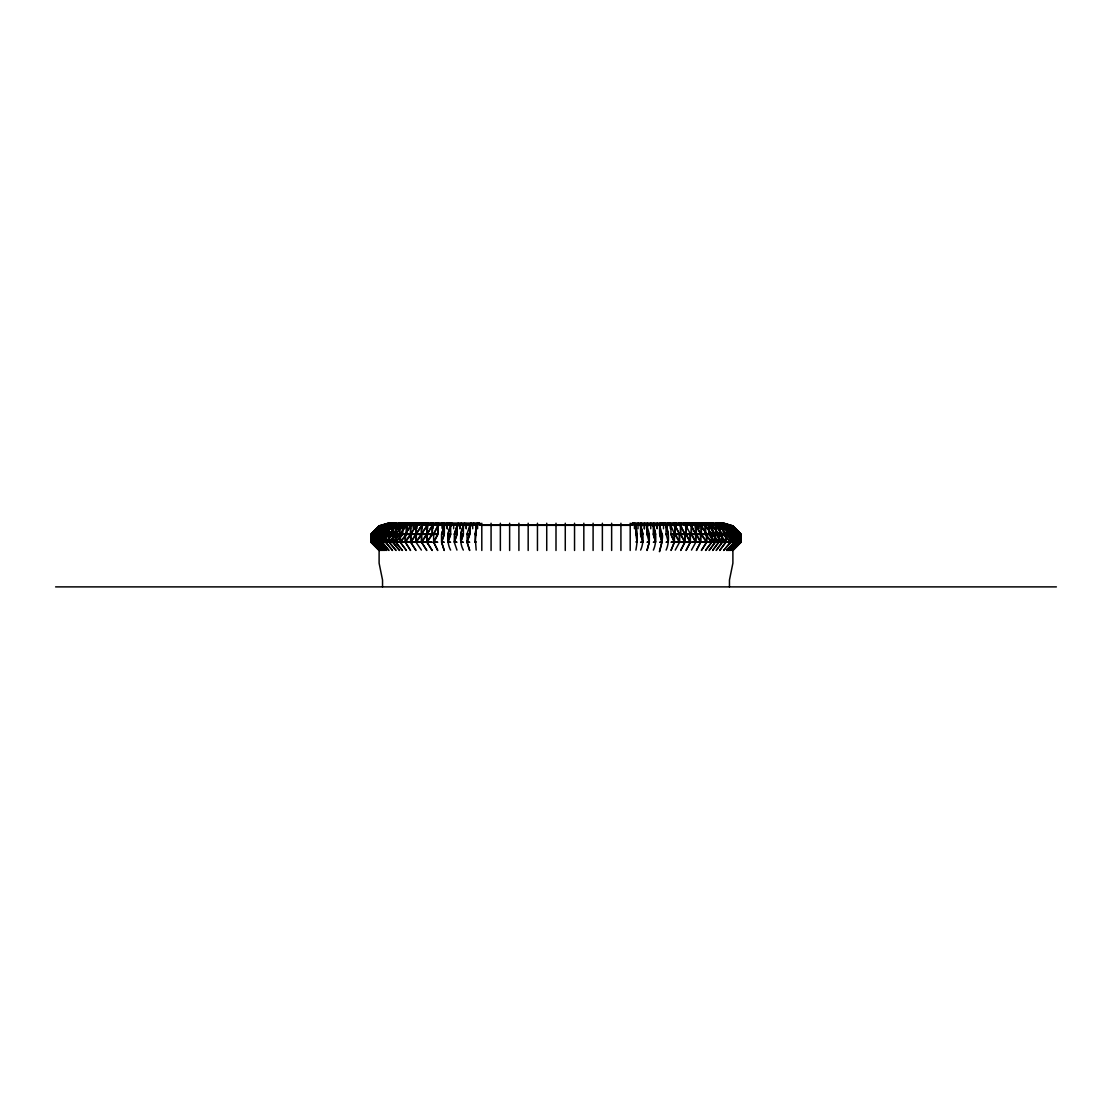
<?xml version="1.0" encoding="UTF-8"?>
<svg xmlns="http://www.w3.org/2000/svg" width="1112" height="1112" viewBox="0 0 1112 1112"><rect width="100%" height="100%" fill="white"/><g stroke="black" fill="none" stroke-linecap="round" stroke-linejoin="round"><path stroke-width="1.5" d="M635.828 525.837L634.465 523.224C638.677 531.202 637.232 542.781 635.883 550.092M638.107 523.224L640.637 525.837C643.973 533.385 643.612 543.768 640.637 550.092M450.596 526.198L448.039 534.038L450.707 533.843M463.329 526.198L460.785 534.038L463.454 533.843M441.672 541.516L444.105 534.413L441.672 534.413M454.405 541.516L456.837 534.413L454.405 534.413M467.151 541.516L469.584 534.413L467.151 534.413M477.534 523.599L476.228 526.101L476.228 533.843L474.991 534.038M433.819 541.516L437.558 534.413L433.819 534.413M476.117 525.837L477.493 523.224L474.935 534.038L476.172 550.092M477.59 528.742L477.59 523.599M479.606 525.156L479.606 523.599L472.739 523.599M405.477 534.038L410.564 526.198M379.47 533.843L379.109 526.198L371.269 534.038L410.564 534.038L415.971 525.837L421.809 523.224M416.041 534.038L421.378 525.837L427.216 523.224M421.448 534.038L426.786 525.837L432.624 523.224L440.116 525.059L430.928 523.599L430.692 525.156L430.692 523.599M426.855 534.038L432.193 525.837L438.017 523.224L445.523 525.059L436.335 523.599L436.099 525.156L436.099 523.599L433.041 525.267M706.467 542.253L701.38 550.468L706.704 542.253L706.704 534.038L701.38 525.837L695.598 523.224M405.713 541.891L410.564 534.789M421.378 534.789L416.527 541.891L421.378 541.891M426.786 534.789L421.935 541.891L426.786 541.891M711.513 542.253L705.55 550.468L711.805 542.253L711.805 534.038L705.55 525.837L698.725 523.224L687.883 525.059L699.921 523.224M715.058 542.253L709.095 550.468L715.336 542.253L715.336 534.038L709.095 525.837L702.256 523.224M718.588 542.253L712.625 550.468L718.866 542.253L718.866 534.038L712.625 525.837L705.786 523.224M722.119 542.253L716.156 550.468L722.397 542.253L722.397 534.038L716.156 525.837L709.331 523.224L699.726 524.377M725.649 542.253L719.686 550.468L725.941 542.253L725.941 534.038L719.686 525.837L712.861 523.224M406.116 534.413L400.431 541.516L400.431 534.413M400.709 541.891L406.408 534.789L406.408 526.198M382 534.038L388.978 525.837L396.623 523.224M382.32 534.038L388.978 526.198L388.978 542.253L396.053 550.468L389.381 542.253M385.85 534.038L392.522 526.198M389.381 534.038L396.053 526.198L396.053 534.789L389.7 541.891M392.605 534.038L399.583 525.837L407.228 523.224L415.554 524.377M392.925 534.038L399.583 526.198L399.583 534.789L393.231 541.891M395.816 534.038L402.488 526.198L402.488 534.789L396.136 541.891M383.306 531.703L388.38 525.837M382.723 532.731L388.38 526.198L388.38 529.34M730.403 542.253L723.62 550.468L730.723 542.253L731.057 526.101L721.702 523.224M388.672 534.413L382.32 541.516L382.32 534.413M382.625 541.891L388.978 534.789M392.202 534.413L385.85 541.516L385.85 534.413M386.17 541.891L392.522 534.789L392.453 523.599M399.264 534.413L392.925 541.516L392.925 534.413M402.169 534.413L395.816 541.516L395.816 534.413L389.381 541.516L389.381 534.413M379.581 534.038L386.726 526.198L386.726 534.789L379.915 541.891M381.138 525.837L373.368 534.038L373.368 538.972M380.082 548.98L373.729 542.253L373.729 534.038L380.082 527.324M379.998 528.172L374.452 534.038L374.452 538.972M374.8 534.038L380.095 528.436M379.957 529.354L375.522 534.038L375.522 538.972M375.87 534.038L380.109 529.562M379.915 530.521L376.593 534.038L376.593 537.332M376.94 534.038L380.123 530.688M379.887 531.703L377.663 534.038L377.663 537.332M383.209 528.172L385.433 525.837M378.01 534.038L380.137 531.8M383.306 528.436L385.433 526.198L385.433 530.91M733.989 542.253L726.567 550.468L734.337 542.253L734.337 534.038L726.567 525.837M735.06 542.253L727.651 550.468L735.407 542.253L735.407 534.038L727.651 525.837M736.13 542.253L728.721 550.468L736.478 542.253L736.478 534.038L728.721 525.837M737.2 542.253L729.792 550.468L737.548 542.253L737.548 534.038L729.792 525.837M730.862 526.198L738.271 534.038L738.271 542.253L730.862 550.468L738.632 542.253L738.632 534.038L730.862 525.837L722.369 523.224M386.378 534.413L379.581 541.516L379.47 526.101L388.102 523.599L388.463 528.742M373.076 534.038L380.61 526.198L380.61 534.789L373.437 541.891M373.799 534.038L381.68 525.837M374.16 534.038L381.68 526.198L381.68 534.789L374.508 541.891L410.564 541.891M375.23 534.038L382.75 526.198L382.75 534.789L375.578 541.891M383.821 525.837L375.939 534.038L375.939 542.253L383.821 550.468L376.301 542.253M376.301 534.038L383.821 526.198L383.821 534.789L376.648 541.891M384.891 525.837L377.01 534.038L377.01 542.253L384.891 550.468L377.371 542.253M377.371 534.038L384.891 526.198L384.891 534.789L377.719 541.891M734.629 544.491L736.769 542.253M734.879 544.602L737.131 542.253M735.699 544.491L737.84 542.253M735.949 544.602L738.201 542.253M732.474 548.98L738.924 542.253M732.516 549.3L739.271 542.253M458.63 525.837L461.16 523.224M459.534 525.267L461.16 523.599M471.363 525.837L473.893 523.224M472.28 525.267L473.893 523.599M371.797 534.038L379.539 526.198M740.217 542.253L732.447 550.468L740.578 542.253L740.564 534.038L732.447 525.837L723.578 523.224M377.288 541.891L379.651 539.515M380.248 534.413L373.076 541.516L373.076 534.413M381.319 534.413L374.16 541.516L374.16 534.413M382.403 534.413L375.23 541.516L375.23 534.413M383.473 534.413L376.301 541.516L376.301 534.413M384.543 534.413L377.371 541.516L377.371 534.413M379.178 534.413L371.797 541.516L371.797 534.413M372.172 541.891L379.553 534.789M458.728 525.059L458.617 523.599L453.64 523.599L453.64 528.742M465.094 525.059L464.997 523.599L460.007 523.599L459.895 528.839L459.895 523.599L457.074 526.101L457.074 533.843L454.405 534.038L454.294 542.253L456.962 550.092M471.46 525.059L471.363 523.599L466.373 523.599L466.262 528.839L466.262 523.599L463.454 526.101L463.329 534.789L460.896 541.891L463.329 542.253L460.785 542.253M477.826 525.059L477.729 523.599L480.996 525.059L631.004 525.059L634.174 523.599L634.271 525.156L634.174 523.599M378.747 534.413L371.269 541.516L371.269 534.413L410.328 534.413L405.477 541.516L405.477 534.413M371.644 541.891L379.109 534.789M410.564 534.038L410.801 526.101L416.402 523.599L416.652 528.742L416.652 523.599M416.208 533.843L410.884 534.038L415.971 526.198L415.971 534.789L411.12 541.891L415.971 542.253L410.884 542.253L415.971 550.468L410.648 542.253L410.439 523.599M447.149 523.224L444.23 525.837L441.547 534.038L441.547 542.253L444.23 550.468L441.672 542.253L444.23 542.253L441.798 541.891L444.23 534.789L444.23 526.198L441.672 534.038L444.341 533.843L444.341 526.101L447.149 523.599L447.274 528.742L447.149 523.599M453.515 523.599L450.707 526.101L450.596 534.789L448.164 541.891L450.596 542.253L448.039 542.253M634.174 523.224L630.198 525.059L632.339 523.224L639.372 523.224L642.305 525.837M632.339 523.599L630.629 525.059L632.367 523.599L632.394 525.156L632.394 523.599L639.261 523.599M630.198 525.059L632.367 523.224M458.088 525.059L458.088 523.599L462.703 525.059L458.728 523.224L453.515 523.224L450.596 525.837C446.732 533.287 447.135 543.851 450.596 550.092M470.821 525.059L470.821 523.599L475.436 525.059L471.46 523.224L466.262 523.224L463.329 525.837C459.464 533.287 459.868 543.851 463.329 550.092M472.739 528.742L472.628 523.599L469.82 526.101L469.82 533.843L467.151 534.038M406.408 534.038L406.672 526.101L413.247 523.599L413.525 528.742L413.525 523.599M442.215 524.961L444.689 523.224M442.312 525.267L444.689 523.599M396.053 534.038L396.484 523.599M399.583 534.038L399.889 526.101L407.228 523.599L407.228 528.839L407.534 523.599L414.54 524.572M402.488 534.038L402.78 526.101L410.119 523.599L410.439 528.742M450.485 525.059L450.485 523.599L455.155 525.059M386.726 534.038L387.045 526.101L394.899 523.599L395.247 528.742L395.247 523.599M380.61 534.038L380.943 526.101L390.298 523.224M382.75 534.038L383.098 526.101L392.453 523.224M383.821 534.038L384.168 526.101L393.523 523.224M384.891 534.038L385.238 526.101L393.523 523.599L393.87 528.742L393.926 523.599M379.553 534.038L379.901 526.101L388.422 523.599L452.25 523.599M442.242 523.224L437.739 525.837L433.638 534.038L433.638 542.253L437.739 550.468L433.819 542.253L437.739 542.253L434.014 541.891L437.739 534.789L437.739 526.198L433.819 534.038L437.919 533.843L437.919 526.101L442.242 523.599L442.423 528.742L442.423 523.599M417.987 524.53L420.35 523.224M422.894 524.53L425.27 523.224M428.301 524.53L430.664 523.224M436.071 523.224L432.665 525.059M437.878 523.599L437.878 525.156L441.478 523.224M438.448 525.267L441.478 523.599L441.492 525.156L441.742 523.599L450.93 525.059L443.466 523.224M448.873 525.059L448.678 523.599M639.372 523.599L641.249 525.267L641.179 523.599L636.564 525.059L640.54 523.224L645.738 523.224L648.671 525.837M637.371 525.059L640.54 523.599L645.627 523.599M643.862 525.059L642.931 525.059L646.906 523.224L652.105 523.224L655.037 525.837M643.737 525.059L646.906 523.599L647.003 525.156L647.003 523.599L651.993 523.599M654.023 523.599L654.023 525.156L653.912 523.599L649.297 525.059L653.272 523.224L658.485 523.224M650.103 525.059L653.272 523.599L658.36 523.599M657.526 525.059L655.663 525.059L659.638 523.224L723.898 523.224L732.891 525.837L741.092 534.038L741.092 542.253L732.891 550.468L740.731 542.253L701.38 542.253L740.356 541.891L732.891 534.789M656.469 525.059L659.638 523.599L659.75 525.156L659.75 523.599L723.537 523.599L732.099 526.101L732.461 534.789L739.841 541.891M416.402 523.224L410.564 525.837L405.241 534.038L405.241 542.253L410.564 550.468L405.477 542.253M444.022 525.059L438.072 523.599L432.415 526.101L432.415 533.843L427.091 534.038L432.193 526.198L432.193 534.789L427.342 541.891L432.193 542.253L427.091 542.253L432.193 550.468L426.855 542.253M447.135 525.059L446.899 523.599M636.564 525.059L641.179 523.224M642.931 525.059L647.545 523.224M645.085 524.572L647.545 523.599L647.657 525.156L647.657 523.599M649.297 525.059L653.912 523.224M664.865 523.224L655.663 525.059L660.278 523.224M656.594 525.059L660.278 523.599M393.676 525.309L399.138 523.224M393.884 525.601L399.138 523.599L399.138 526.212M397.206 525.309L402.669 523.224L412.274 524.377L403.976 523.224M397.429 525.601L402.669 523.599L410.453 524.642M399.375 525.837L406.214 523.224M399.653 526.101L406.214 523.599M404.281 525.309L409.744 523.224M413.247 523.224L406.408 525.837L400.153 534.038L400.153 542.253L406.408 550.468L400.431 542.253M389.283 526.101L396.623 523.599L396.928 528.742L396.928 523.599M400.153 523.224L392.522 525.837L385.53 534.038L385.53 542.253L392.522 550.468L385.85 542.253M392.814 526.101L400.153 523.599L400.473 528.742L400.473 523.599M403.684 523.224L396.053 525.837L389.075 534.038L389.228 523.599M396.358 526.101L403.684 523.599L403.684 528.839L404.003 523.599L408.563 524.225M410.119 523.224L402.488 525.837L395.511 534.038L395.511 542.253L402.488 550.468L395.816 542.253M393.05 524.266L396.164 523.224M394.899 523.224L386.726 525.837L379.248 534.038L379.248 542.253L386.726 550.468L379.581 542.253M422.06 525.059L421.74 523.599M663.127 523.224L655.663 525.059L661.515 523.224M656.844 525.059L661.515 523.599L661.668 525.156L661.668 523.599M382.556 525.392L389.631 523.224M383.112 525.601L390.701 523.224M382.542 526.101L391.785 523.224M392.856 523.224L383.612 526.101L383.612 532.287M388.255 524.961L384.696 526.101L384.696 532.287M391.09 524.1L393.926 523.224M389.033 525.1L385.767 526.101L385.767 530.744M389.228 523.224L380.61 525.837L372.728 534.038L372.728 542.253L380.61 550.468L373.076 542.253M391.382 523.224L382.75 525.837L374.869 534.038L374.869 542.253L382.75 550.468L375.23 542.253M407.353 525.156L407.687 523.599M388.422 523.224L379.553 525.837L371.436 534.038L371.436 542.253L379.553 550.468L371.783 542.253M405.769 525.156L406.13 523.599M407.2 525.059L406.644 523.599M402.711 525.059L402.349 523.599M390.659 528.742L390.298 523.599L382.028 526.101L382 542.253L388.978 550.468L382.32 542.253M391.73 528.742L391.382 523.599M404.851 525.059L404.49 523.599M402.308 525.059L401.946 523.599M655.663 525.059L662.738 523.224M659.916 524.336L662.738 523.599M658.665 524.697L663.127 523.599L663.322 525.156L663.322 523.599M662.933 525.059L661.07 525.059L668.534 523.224M664.072 524.697L668.534 523.599L668.534 525.059M675.929 523.224L680.669 525.837L684.992 534.038L684.992 542.253L680.669 550.468L684.797 542.253L680.669 542.253L684.603 541.891L680.669 534.789L680.669 526.198L684.797 534.038L680.474 533.843L680.474 526.101L675.929 523.599L675.929 528.839L675.735 523.599L666.477 525.059L673.928 523.224L676.888 524.53M667.978 525.059L673.928 523.599L674.122 525.156L674.122 523.599M690.204 534.038L685.882 533.843L685.882 526.101L681.336 523.599L681.336 528.839L681.142 523.599L671.884 525.059L679.335 523.224L682.295 524.53L688.064 523.599L688.328 525.156L688.328 523.599M673.385 525.059L679.335 523.599L679.529 525.156L679.529 523.599M684.255 523.224L676.791 525.059L680.349 525.059M678.292 525.059L684.255 523.599L684.45 525.156L684.45 523.599M660.458 524.475L664.865 523.599M661.07 525.059L670.258 523.224M665.866 524.475L670.258 523.599L670.522 528.839L670.522 523.599L675.067 526.101L675.067 533.843L679.39 534.038L675.262 526.198L675.262 534.789L679.196 541.891L675.262 542.253L679.39 542.253M666.477 525.059L675.665 523.224M671.884 525.059L681.072 523.224M686.479 523.224L677.291 525.059L688.064 523.224M679.14 525.059L686.479 523.599L686.729 528.839L686.729 523.599L691.289 526.101L691.289 533.843L695.598 534.038L691.469 526.198M683.894 524.544L691.581 523.224M684.422 524.822L691.581 523.599L691.469 534.789L695.403 541.891L691.469 542.253L695.598 542.253M685.895 524.794L695.111 523.224M690.065 525.059L698.642 523.599L705.286 526.101L705.55 534.038M702.186 523.224L691.428 525.059L697.349 525.059M695.028 524.822L702.186 523.599L702.256 528.839L701.978 523.599M682.434 524.377L689.94 523.224M685.145 524.336L692.845 523.224M686.452 524.572L692.845 523.599L693.165 525.156L693.165 523.599M687.355 524.6L696.376 523.224M686.785 525.059L696.376 523.599L696.696 525.156M690.316 525.059L703.451 523.224M693.86 525.059L703.451 523.599M703.674 523.224L691.428 525.059L705.008 523.224M704.313 523.224L691.428 525.059L704.799 523.224L712.417 525.837M704.313 523.599L694.027 525.059L703.674 523.599L703.993 525.156L703.993 523.599M706.94 523.224L694.166 524.836L707.149 523.224M708.024 523.224L694.124 525.059L697.266 524.642M702.367 524.225L706.94 523.599L707.302 525.156L707.302 523.599M701.922 524.433L708.024 523.599L708.372 525.156L708.58 523.599M702.506 524.225L708.219 523.599L708.58 525.156M704.647 524.225L709.289 523.599L715.892 526.101M709.692 523.224L701.922 524.252L709.859 523.224M701.728 524.642L709.692 523.599L709.289 525.059M705.022 524.225L709.859 523.599L710.234 525.156L710.234 523.599M477.201 523.224L481.802 525.059L479.633 523.224L472.628 523.224L469.695 525.837L467.026 534.038L467.151 542.253L469.695 550.468L467.026 542.253M421.684 525.059L424.117 525.059M425.215 525.059L427.647 525.059L416.889 523.224M431.651 525.059L435.209 525.059L427.745 523.224M454.474 525.059L456.337 525.059L452.362 523.224L388.102 523.224L379.109 525.837L370.908 534.038L370.908 542.253L379.109 550.468L371.269 542.253L410.564 542.253M454.405 542.253L456.962 542.253L454.53 541.891L456.962 534.789L456.962 526.198L454.405 534.038L456.962 525.837L459.895 523.224L465.094 523.224L469.069 525.059L464.455 523.599L464.343 525.156L464.343 523.599M481.802 525.323L630.198 525.323M637.079 534.038L635.828 533.843L635.828 526.101L634.507 523.599L634.452 528.742M649.199 534.038L646.906 533.843L646.906 526.101L644.473 523.599L644.376 528.742L644.473 523.599M659.736 526.198L659.736 534.789L661.835 541.891L659.736 542.253L661.932 542.253C655.163 566.258 664.656 537.207 662.043 534.038L659.638 533.843L659.638 526.101L657.22 523.599L657.109 528.742L657.109 523.599M674.261 534.038L670.883 533.843M474.991 534.413L476.117 534.413L475.046 541.891L476.172 541.891L474.991 542.253M637.079 534.413L635.939 534.413L637.023 541.891L635.883 541.891L637.079 542.253M642.833 534.413L640.734 534.413L642.833 541.516M655.566 534.413L653.467 534.413L655.566 541.516M668.298 534.413L666.213 534.413L668.201 541.891L666.102 542.253L668.298 542.253M740.731 534.413L701.616 534.413L706.467 541.516L706.467 534.413M416.291 542.253L421.378 542.253L421.378 526.198L416.291 534.038L421.615 533.843L421.615 526.101L427.216 523.599L427.453 528.742L427.453 523.599M467.151 542.253L469.695 542.253L467.262 541.891L469.695 534.789L469.695 526.198M642.833 542.253L640.637 542.253L642.722 541.891L640.637 534.789L640.526 526.101L638.107 523.599M655.566 542.253L653.37 542.253L655.468 541.891L653.37 534.789L653.272 526.101L650.84 523.599L650.742 528.742M55.6 586.886L1056.4 586.886M402.141 523.224L409.994 524.252L402.308 523.224M406.978 524.225L402.141 523.599L402.141 525.059M402.308 523.599L407.089 524.225M406.992 523.224L415.485 524.377M404.851 523.224L414.415 524.377M411.523 524.642L403.781 523.599L403.42 525.156L403.42 523.599M405.06 523.224L414.484 524.377M409.633 524.225L405.06 523.599L404.698 525.156L404.851 523.599M407.687 523.224L415.749 524.377M408.326 523.224L415.985 524.377M413.205 524.336L408.326 523.599L408.229 525.156L408.549 523.599L414.943 524.572M422.06 523.224L434.083 525.059M419.154 523.224L428.454 524.572M427.147 524.822L419.154 523.599L418.835 525.156L418.835 523.599M415.624 523.224L427.647 525.059M423.616 524.822L415.624 523.599L415.304 525.156L415.304 523.599M412.079 523.224L419.599 524.377M408.549 523.224L420.086 524.822M423.936 523.224L434.709 525.059M432.54 525.059L423.936 523.599L423.658 525.156L423.658 523.599M420.419 523.224L428.106 524.544M420.419 523.599L427.578 524.822M416.889 523.599L424.047 524.822M413.358 523.224L419.502 524.28M413.358 523.599L417.639 524.336M409.814 523.224L415.971 524.28M409.814 523.599L414.109 524.336M447.135 523.224L456.337 525.059L451.722 523.224M447.135 523.599L451.541 524.475M441.742 523.224L450.93 525.059M436.335 523.224L445.523 525.059M430.928 523.224L440.116 525.059M425.284 523.599L425.284 525.156L425.521 523.599L432.86 525.059M425.548 523.599L428.467 524.183M448.873 523.224L456.337 525.059L450.485 523.224M448.873 523.599L451.847 524.336M449.415 525.059L443.466 523.599L443.271 525.156L443.271 523.599M438.614 525.059L432.665 523.599L427.008 526.101L427.008 533.843L421.684 534.038L426.786 526.198L426.786 542.253L421.684 542.253L426.786 550.468L421.448 542.253M427.745 523.599L433.708 525.059M449.262 523.224L456.337 525.059M454.905 525.059L449.262 523.599L449.067 525.156L449.067 523.599M723.537 528.742L723.898 523.599L732.53 526.101L732.447 529.34M709.692 525.059L710.068 523.599M706.078 525.059L706.426 523.599M709.442 525.156L709.095 523.224M722.772 523.224L731.39 525.837L739.271 534.038L739.271 540.613M720.618 523.224L723.495 524.1M726.372 524.961L729.25 525.837M726.664 525.1L729.972 526.101L729.972 533.843M719.547 523.224L722.425 524.1M718.477 523.224L721.354 524.1M721.299 523.224L730.528 526.101L730.862 534.038L723.62 525.837L715.836 523.224M720.215 523.224L729.458 526.101L729.458 533.843L729.792 526.198L737.2 534.038M719.144 523.224L728.388 526.101L728.388 533.843L728.721 526.198L736.13 534.038L701.38 534.038L701.144 526.101L695.556 523.599M718.074 523.224L727.304 526.101L727.651 534.038M715.836 528.839L715.516 523.599M717.101 523.224L720.367 524.266M723.314 526.101L715.836 523.599L716.156 534.038M715.377 523.224L718.435 524.266M715.377 523.599L718.31 524.6M711.847 523.224L717.963 525.309M717.713 525.601L711.847 523.599L711.847 526.212M708.316 523.224L714.418 525.309M708.316 523.599L714.182 525.601M704.772 523.599L712.111 526.101M701.88 523.224L707.983 525.309M702.186 525.059L702.464 523.599M712.583 528.742L712.861 523.599L719.422 526.101L719.686 534.038M698.642 525.059L698.934 523.599M709.039 528.742L709.442 523.599M695.389 525.156L695.111 523.599L686.702 525.156M705.508 528.742L705.786 523.599L712.347 526.101L712.625 534.038M691.581 525.059L691.859 523.599M698.753 523.224L701.491 524.266M702.256 523.599L708.817 526.101M477.201 523.599L477.076 525.156L477.076 523.599L480.87 525.059M470.821 523.224L475.436 525.059M464.455 523.224L469.069 525.059M458.088 523.224L462.703 525.059M455.406 525.059L451.722 523.599L451.597 525.156L451.597 523.599M690.191 523.224L693.11 524.53M690.191 523.599L692.998 524.85M684.783 523.224L687.702 524.53M477.826 523.224L481.802 525.059L479.661 523.224M471.46 523.599L474.629 525.059M465.094 523.599L468.263 525.059M458.728 523.599L461.897 525.059M452.362 523.599L455.531 525.059M662.738 525.059L662.933 523.599M691.65 523.224L696.376 525.837L700.713 534.038L700.713 542.253L696.376 550.468L700.518 542.253L696.376 542.253L700.324 541.891L696.376 534.789L696.376 526.198L700.518 534.038L696.195 533.843L696.195 526.101L691.65 523.599M686.729 523.224L691.469 525.837L695.792 534.038L695.792 542.253L691.469 550.092M681.336 523.224L686.062 525.837L690.399 534.038L690.399 542.253L686.062 550.468L690.204 542.253L686.062 542.253L690.01 541.891L686.062 534.789L686.062 526.198M670.522 523.224L675.262 525.837L679.585 534.038L679.585 542.253L675.262 550.092M669.758 523.224L674.261 525.837M726.567 534.038L726.233 526.101L718.074 523.599L717.726 528.742L717.726 523.599M667.158 528.742L667.158 523.599M723.62 534.038L723.203 523.599M667.311 523.224L671.022 525.837L674.414 534.038L674.414 542.253L671.022 550.468L674.261 542.253L671.022 542.253L674.108 541.891L671.022 534.789L670.883 526.101L667.311 523.599M709.095 534.038L709.039 523.599M664.851 523.224L667.77 525.837M652.105 523.599L653.981 525.267M645.738 523.599L647.615 525.267M733.253 534.413L740.731 541.516M663.475 528.742L663.586 523.599L666.005 526.101L666.102 534.789M653.272 525.059L653.272 523.599M640.54 525.059L640.637 523.599M638.01 528.742L638.01 523.599M732.822 534.413L740.217 541.516L740.203 534.413M732.947 535.595L738.924 541.516L738.924 534.413M732.586 535.97L738.563 541.891M733.072 536.776L737.84 541.516M732.711 537.152L737.492 541.891M730.139 534.413L737.2 541.516L737.131 534.038L740.731 534.038L732.891 526.198L732.891 529.34M729.792 534.789L736.853 541.891M729.069 534.413L736.13 541.516L736.061 534.038M728.721 534.789L735.783 541.891M727.999 534.413L735.06 541.516L735.06 534.413M734.712 541.891L727.651 534.789L727.651 526.198L735.06 534.038M726.928 534.413L733.989 541.516L733.989 534.413M733.642 541.891L726.567 534.789L726.567 526.198L733.989 534.038M732.447 526.198L740.217 534.038M663.586 523.224L666.102 525.837C669.438 533.385 669.09 543.768 666.102 550.092M657.22 523.224L659.736 525.837L662.043 534.038M650.84 523.224L653.37 525.837C656.705 533.385 656.358 543.768 653.37 550.092M644.473 523.224L647.003 525.837L649.311 534.038L649.311 542.253L647.003 550.468L649.199 542.253L647.003 542.253L649.102 541.891L647.101 534.413L649.199 534.413L649.199 541.516M738.924 534.038L731.39 526.198L731.39 532.481M727.109 525.837L729.361 528.172M729.25 528.436L727.109 526.198L727.109 530.91M374.16 542.253L381.68 550.468L373.799 542.253M378.01 542.253L380.137 544.491M377.663 542.253L379.887 544.602M376.94 542.253L380.123 545.617M376.593 542.253L379.915 545.77M375.87 542.253L380.109 546.743M375.522 542.253L379.957 546.951M374.8 542.253L380.095 547.855M374.452 542.253L379.998 548.119M373.368 542.253L380.026 549.3M725.274 525.837L728.485 529.354M729.361 530.688L725.274 526.198L725.274 529.34M723.94 534.413L730.403 541.516L730.403 534.413M730.084 541.891L723.62 534.789L723.578 523.599M723.62 526.198L730.403 534.038M723.022 525.837L727.012 530.521M723.022 526.198L727.457 531.425M392.925 542.253L399.583 550.468L392.605 542.253L392.8 523.599L392.856 527.533M719.978 534.413L725.649 541.516L725.649 534.413M725.371 541.891L719.686 534.789L719.686 526.198L725.649 534.038M716.434 534.413L722.119 541.516L722.119 534.413M721.841 541.891L716.156 534.789L716.156 526.198L722.119 534.038M712.903 534.413L718.588 541.516L718.588 534.413M718.31 541.891L712.625 534.789L712.583 523.599M709.373 534.413L715.058 541.516L715.058 534.413M714.766 541.891L709.095 534.789L709.095 526.198L715.058 534.038M705.842 534.413L711.513 541.516L711.513 534.413M711.235 541.891L705.55 534.789L705.508 523.599M712.625 526.198L718.588 534.038M705.55 526.198L711.513 534.038M706.217 541.891L701.38 534.789L701.38 526.198L706.467 534.038M666.005 533.843L668.298 534.038L666.102 526.198M653.272 533.843L655.566 534.038L653.37 526.198M640.526 533.843L642.833 534.038L640.637 526.198M738.201 534.038L738.201 538.972M737.84 534.413L737.84 538.681M736.769 534.413L736.769 538.681M735.699 534.413L735.699 538.681M734.99 534.038L734.99 537.332M734.629 534.413L734.629 537.249M732.891 550.76L732.891 563.186L729.458 580.033L729.458 586.886M730.32 526.198L730.32 532.481M729.25 526.198L729.25 532.481M728.902 526.101L728.902 532.287M728.179 526.198L728.179 530.91M727.832 526.101L727.832 530.744M726.761 526.101L726.761 530.744M724.954 526.101L724.954 529.201M722.369 523.599L722.369 528.839L722.008 525.309M721.299 523.599L721.299 528.839L720.937 523.599M720.215 523.599L720.215 528.839L719.867 523.599M719.144 523.599L719.144 528.839L718.797 523.599M717.101 523.599L717.101 526.212M716.753 523.599L716.753 527.018M711.527 523.599L711.527 527.018M707.51 523.599L707.51 525.156L707.149 523.599M706.231 523.599L706.231 525.156L705.87 523.599M698.725 523.599L698.725 528.839L698.433 523.599M647.003 526.198L647.003 534.789M635.883 526.198L635.883 534.789M634.924 523.599L634.924 525.156L634.799 523.224M630.198 523.224L630.198 550.468M620.927 523.224L620.927 550.468M611.642 523.224L611.642 550.468M602.37 523.224L602.37 550.468M593.099 523.224L593.099 550.468M583.828 523.224L583.828 550.468M574.543 523.224L574.543 550.468M565.271 523.224L565.271 550.468M556 523.224L556 550.468M546.729 523.224L546.729 550.468M537.457 523.224L537.457 550.468M528.172 523.224L528.172 550.468M518.901 523.224L518.901 550.468M509.63 523.224L509.63 550.468M500.358 523.224L500.358 550.468M491.073 523.224L491.073 550.468M481.802 523.224L481.802 550.468M476.172 526.198L476.172 534.789M438.267 523.599L438.017 528.839L438.017 523.599M432.86 523.599L432.624 528.839L432.471 523.599M422.046 523.599L422.046 528.742L421.809 523.599L416.208 526.101L416.041 542.253L421.378 550.092M412.079 523.599L411.774 525.156L411.774 523.599M405.922 523.599L405.574 525.156L405.769 523.599M402.905 523.224L402.558 525.156L402.558 523.599M401.766 523.599L401.766 525.156M399.416 523.599L399.416 527.018M396.164 523.599L396.164 527.533M394.273 523.599L394.273 527.018M393.203 523.599L393.203 527.018M392.133 523.599L392.133 528.742M391.73 523.599L391.785 528.839M391.063 523.599L391.063 528.742M390.701 523.599L390.701 528.839M389.992 523.599L389.992 528.742M389.589 523.599L389.631 528.839M388.797 523.599L388.435 528.839L388.463 523.599M384.349 526.198L384.349 532.481M382.542 586.886L382.542 580.033L379.109 563.186L379.109 550.76M375.87 534.413L375.87 538.681M450.471 534.413L448.039 541.516L448.039 534.413L450.471 534.413M463.204 534.413L460.785 541.516L460.785 534.413L463.204 534.413M415.735 534.413L410.884 541.516L410.884 534.413L415.735 534.413M421.142 534.413L416.291 541.516L416.291 534.413L421.142 534.413M426.549 534.413L421.684 541.516L421.684 534.413L426.549 534.413M431.942 534.413L427.091 541.516L427.091 534.413L431.942 534.413M661.932 534.413L659.833 534.413L661.932 541.516L661.932 534.413M674.261 534.413L671.175 534.413L674.261 541.516L674.261 534.413M679.39 534.413L675.457 534.413L679.39 541.516L679.39 534.413M684.797 534.413L680.864 534.413L684.797 541.516L684.797 534.413M690.204 534.413L686.257 534.413L690.204 541.516L690.204 534.413M695.598 534.413L691.664 534.413L695.598 541.516L695.598 534.413M700.518 534.413L696.571 534.413L700.518 541.516L700.518 534.413M695.556 528.839L695.32 523.599L695.556 528.839M481.371 525.059L479.633 523.599L481.371 525.059"/></g></svg>
